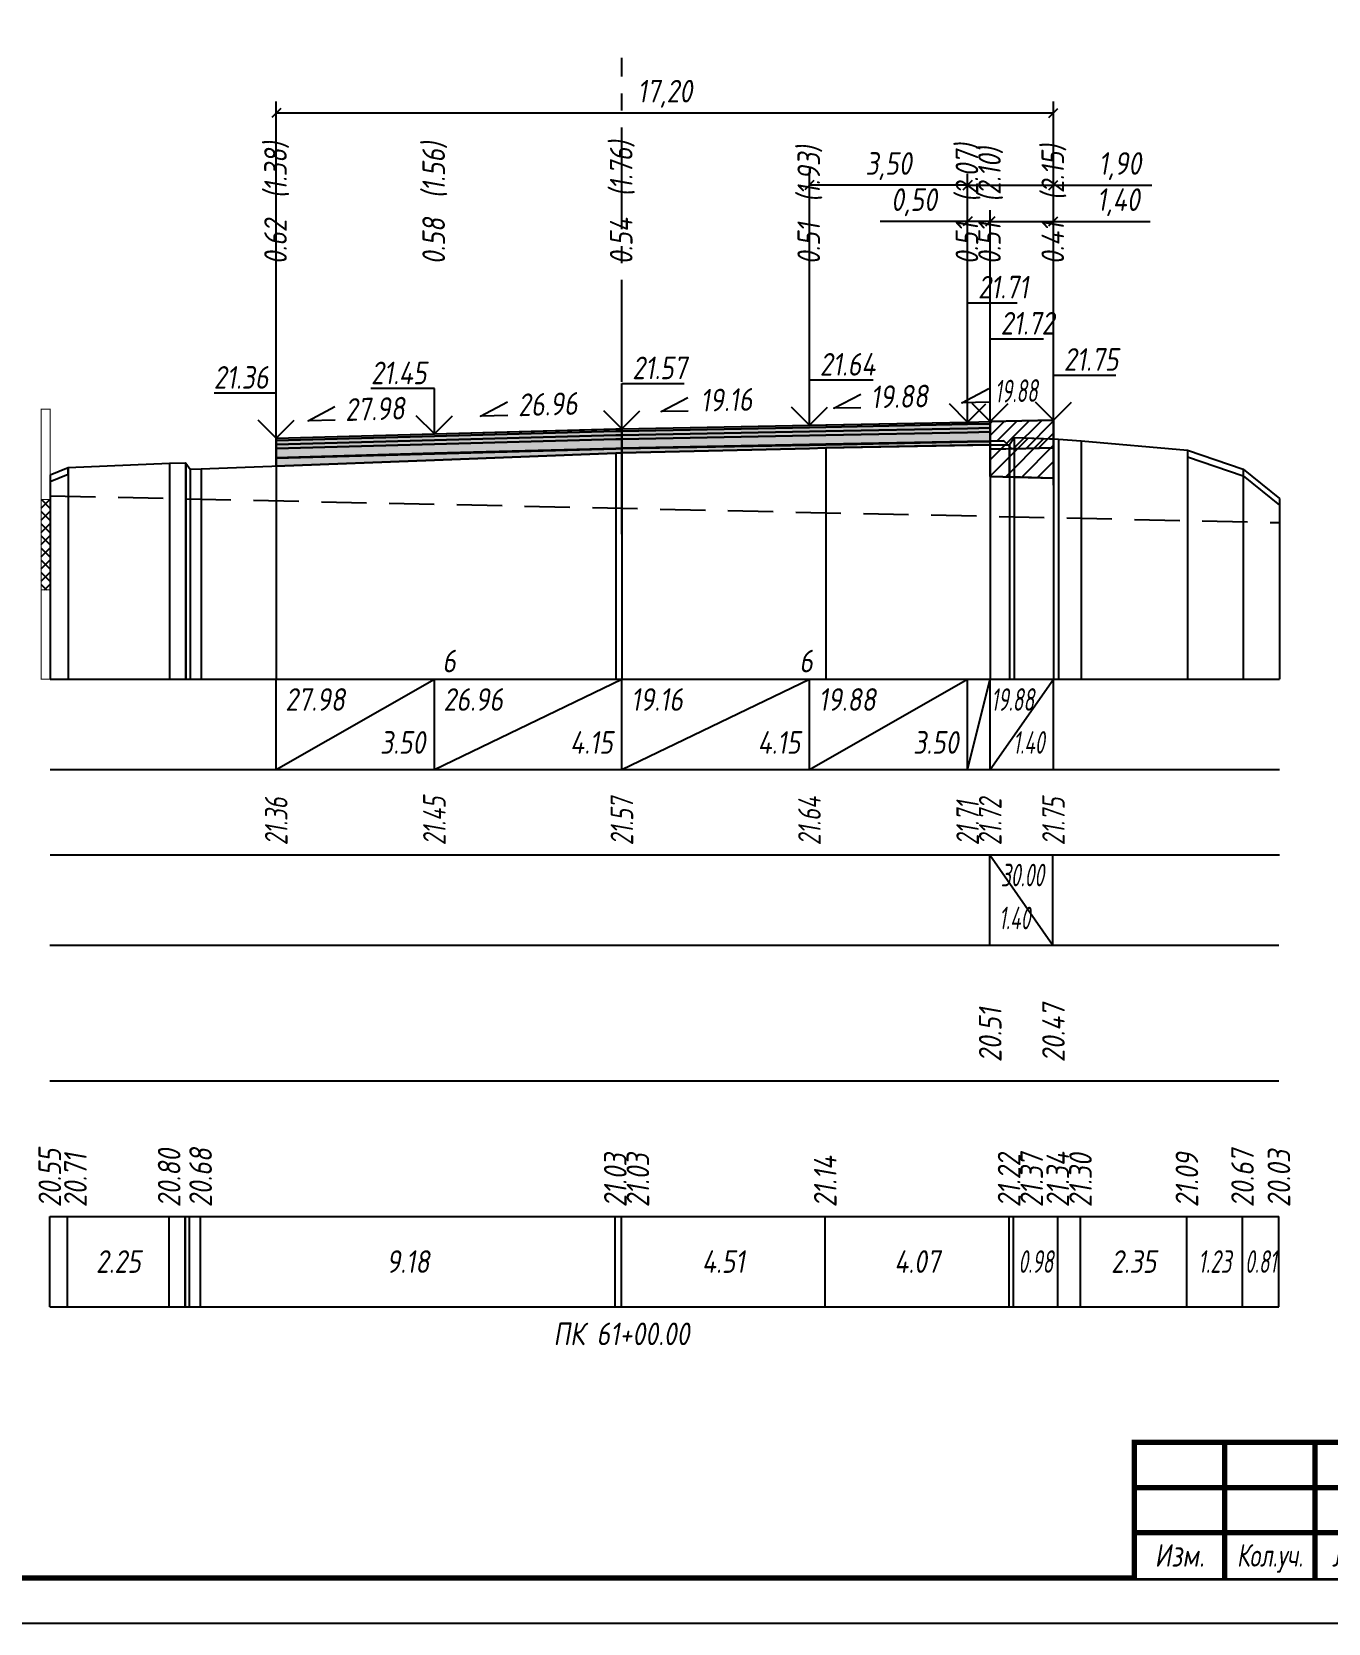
# Model space of a CAD drawing. Extents: x -717 to 1451, y -133302 to 233.
# Drawn here: x 78 to 221.4, y -95848.4 to -95672.4 of the extents above; entities that cross this region are included whole.
import ezdxf
from ezdxf.enums import TextEntityAlignment as Align

# ---------------------------------------------------------------- set-up
doc = ezdxf.new("R2010")
doc.units = 0
doc.linetypes.add('осевая2', pattern=[1.125, 0.75, -0.125, 0.125, -0.125])
doc.linetypes.add('штриховая', pattern=[0.75, 0.5, -0.25])
for name, color, linetype in [('Зарамочное оформление', 7, 'Continuous'), ('Интерполированный поперечник', 2, 'Continuous'), ('Код_510', 7, 'Continuous'), ('Код_514', 1, 'Continuous'), ('Код_516', 1, 'Continuous'), ('Контур_0', 7, 'Continuous'), ('Контур_2521', 7, 'Continuous'), ('Контур_2564', 7, 'Continuous'), ('Контур_2660', 7, 'Continuous'), ('Контур_2665', 7, 'Continuous'), ('Контур_400', 7, 'Continuous'), ('Контур_508', 7, 'Continuous'), ('Контур_512', 7, 'Continuous'), ('Контур_513', 7, 'Continuous'), ('Контур_818', 7, 'Continuous'), ('Красный поперечник', 1, 'Continuous'), ('Линейка абсолютных высот', 7, 'Continuous'), ('Объём_2501', 7, 'Continuous'), ('Объём_2564', 7, 'Continuous'), ('Объём_2650', 7, 'Continuous'), ('Объём_2660', 7, 'Continuous'), ('Объём_2663', 7, 'Continuous'), ('Объём_2665', 7, 'Continuous'), ('Ось', 1, 'осевая2'), ('Откосы', 7, 'Continuous'), ('Отметки покрытия', 7, 'Continuous'), ('Подписи поперечников', 7, 'Continuous'), ('Рабочие отметки', 7, 'Continuous'), ('Рабочие отметки доп.', 7, 'Continuous'), ('Слои выравнивания', 7, 'Continuous'), ('Таблица', 7, 'Continuous'), ('Уклоны проезжей части', 7, 'Continuous'), ('Черный поперечник', 3, 'Continuous')]:
    doc.layers.add(name, color=color, linetype=linetype)
for name, color, linetype, true_color in [('Контур_2540', 2, 'Continuous', 0xffff00), ('Контур_2560', 2, 'Continuous', 0xffff00), ('Контур_2561', 7, 'Continuous', 0xff8040), ('Контур_2562', 3, 'Continuous', 0x00ff00), ('Контур_2563', 7, 'Continuous', 0xff8000), ('Контур_2570', 7, 'Continuous', 0x80ff00), ('Контур_2725', 7, 'Continuous', 0x323232), ('Контур_2736', 4, 'Continuous', 0x00ffff), ('Контур_2737', 4, 'Continuous', 0x00ffff), ('Контур_2738', 4, 'Continuous', 0x00ffff), ('Контур_2739', 4, 'Continuous', 0x00ffff), ('Контур_2744', 7, 'Continuous', 0xa4ffff), ('Контур_2745', 7, 'Continuous', 0xa4ffff), ('Контур_2747', 4, 'Continuous', 0x00ffff), ('Контур_2748', 4, 'Continuous', 0x00ffff), ('Контур_2749', 4, 'Continuous', 0x00ffff), ('Контур_2760', 7, 'Continuous', 0x323232), ('Контур_2761', 7, 'Continuous', 0x323232), ('Контур_2762', 7, 'Continuous', 0x323232), ('Контур_2763', 7, 'Continuous', 0x323232), ('Контур_2764', 7, 'Continuous', 0x323232), ('Контур_2765', 7, 'Continuous', 0x323232), ('Контур_402', 7, 'Continuous', 0xff6464), ('Контур_703', 4, 'Continuous', 0x00ffff), ('Контур_705', 4, 'Continuous', 0x00ffff), ('Контур_707', 4, 'Continuous', 0x00ffff), ('Контур_720', 131, 'Continuous', 0xaaffff), ('Объём_2520', 7, 'Continuous', 0x80ffff), ('Объём_2540', 2, 'Continuous', 0xffff00), ('Объём_2560', 2, 'Continuous', 0xffff00), ('Объём_2561', 7, 'Continuous', 0xff8040), ('Объём_2562', 3, 'Continuous', 0x00ff00), ('Объём_2563', 7, 'Continuous', 0xff8000), ('Объём_2600', 7, 'Continuous', 0x808000), ('Объём_2746', 2, 'Continuous', 0xffff00)]:
    doc.layers.add(name, color=color, linetype=linetype, true_color=true_color)
doc.styles.get("Standard").update_dxf_attribs({"font": 'txt', "height": 2.5})
doc.styles.add('М', font='romand.shx', dxfattribs={"width": 0.8, "oblique": 10, "height": 2.5})
doc.dimstyles.new('ISO-25', dxfattribs={"dimtxt": 2.5, "dimasz": 2.5, "dimexe": 1.25, "dimexo": 0.625, "dimtad": 1, "dimtxsty": 'Standard', "dimcen": 2.5, "dimadec": 0, "dimazin": 0, "dimtfac": 1, "dimtmove": 0, "dimatfit": 3, "dimfxl": 1, "dimarcsym": 0})

# ---------------------------------------------------------------- blocks, each defined once
blk = doc.blocks.new('_Oblique')
at = {"color": 0, "linetype": 'ByBlock', "lineweight": -2}
blk.add_line((-0.5, -0.5), (0.5, 0.5), dxfattribs=at)
blk = doc.blocks.new('*D1899')
at = {"color": 0, "lineweight": -2, "transparency": 16777216}
for p, q in [((184, -95714.94), (184, -95692.11)), ((191, -95714.81), (191, -95692.11)), ((184, -95693.36), (191, -95693.36)), ((191, -95693.36), (201.71, -95693.36))]:
    blk.add_line(p, q, dxfattribs=at)
at = {"layer": 'Defpoints', "color": 0, "transparency": 16777216}
for p in [(191, -95693.36), (184, -95715.57), (191, -95715.43)]:
    blk.add_point(p, dxfattribs=at)
at = {"color": 0, "lineweight": -2, "transparency": 16777216, "rotation": 180}
blk.add_blockref('_Oblique', (184, -95693.36), dxfattribs=at)
at = {"color": 0, "lineweight": -2, "transparency": 16777216}
blk.add_blockref('_Oblique', (191, -95693.36), dxfattribs=at)
at = {"color": 0, "transparency": 16777216, "insert": (198.17, -95691.25), "char_height": 2.5, "width": 8.75, "attachment_point": 5, "style": 'М'}
blk.add_mtext('1,40', dxfattribs=at)
blk = doc.blocks.new('*D1900')
at = {"color": 0, "lineweight": -2, "transparency": 16777216}
for p, q in [((181.5, -95714.99), (181.5, -95692.11)), ((184, -95714.94), (184, -95692.11)), ((181.5, -95693.36), (171.81, -95693.36)), ((184, -95693.36), (181.5, -95693.36))]:
    blk.add_line(p, q, dxfattribs=at)
at = {"layer": 'Defpoints', "color": 0, "transparency": 16777216}
for p in [(184, -95693.36), (181.5, -95715.62), (184, -95715.57)]:
    blk.add_point(p, dxfattribs=at)
at = {"color": 0, "lineweight": -2, "transparency": 16777216, "rotation": 180}
blk.add_blockref('_Oblique', (181.5, -95693.36), dxfattribs=at)
at = {"color": 0, "lineweight": -2, "transparency": 16777216}
blk.add_blockref('_Oblique', (184, -95693.36), dxfattribs=at)
at = {"color": 0, "transparency": 16777216, "insert": (175.57, -95691.25), "char_height": 2.5, "width": 9.1667, "attachment_point": 5, "style": 'М'}
blk.add_mtext('0,50', dxfattribs=at)
blk = doc.blocks.new('*D1901')
at = {"color": 0, "lineweight": -2, "transparency": 16777216}
for p, q in [((164, -95715.34), (164, -95688.11)), ((181.5, -95714.99), (181.5, -95688.11)), ((181.5, -95689.36), (164, -95689.36))]:
    blk.add_line(p, q, dxfattribs=at)
at = {"layer": 'Defpoints', "color": 0, "transparency": 16777216}
for p in [(164, -95689.36), (164, -95715.97), (181.5, -95715.62)]:
    blk.add_point(p, dxfattribs=at)
at = {"color": 0, "lineweight": -2, "transparency": 16777216, "rotation": 180}
blk.add_blockref('_Oblique', (164, -95689.36), dxfattribs=at)
at = {"color": 0, "lineweight": -2, "transparency": 16777216}
blk.add_blockref('_Oblique', (181.5, -95689.36), dxfattribs=at)
at = {"color": 0, "transparency": 16777216, "insert": (172.75, -95687.25), "char_height": 2.5, "width": 9.5833, "attachment_point": 5, "style": 'М'}
blk.add_mtext('3,50', dxfattribs=at)
blk = doc.blocks.new('*D1902')
at = {"color": 0, "lineweight": -2, "transparency": 16777216}
for p, q in [((181.5, -95714.99), (181.5, -95688.11)), ((191, -95714.81), (191, -95688.11)), ((181.5, -95689.36), (191, -95689.36)), ((191, -95689.36), (201.89, -95689.36))]:
    blk.add_line(p, q, dxfattribs=at)
at = {"layer": 'Defpoints', "color": 0, "transparency": 16777216}
for p in [(181.5, -95689.36), (181.5, -95715.62), (191, -95715.43)]:
    blk.add_point(p, dxfattribs=at)
at = {"color": 0, "lineweight": -2, "transparency": 16777216, "rotation": 180}
blk.add_blockref('_Oblique', (181.5, -95689.36), dxfattribs=at)
at = {"color": 0, "lineweight": -2, "transparency": 16777216}
blk.add_blockref('_Oblique', (191, -95689.36), dxfattribs=at)
at = {"color": 0, "transparency": 16777216, "insert": (198.35, -95687.25), "char_height": 2.5, "width": 8.75, "attachment_point": 5, "style": 'М'}
blk.add_mtext('1,90', dxfattribs=at)
blk = doc.blocks.new('*D1903')
at = {"color": 0, "lineweight": -2, "transparency": 16777216}
for p, q in [((105, -95716.79), (105, -95680.11)), ((105, -95681.36), (191, -95681.36)), ((191, -95714.81), (191, -95680.11))]:
    blk.add_line(p, q, dxfattribs=at)
at = {"layer": 'Defpoints', "color": 0, "transparency": 16777216}
for p in [(191, -95681.36), (191, -95715.43), (105, -95717.41)]:
    blk.add_point(p, dxfattribs=at)
at = {"color": 0, "lineweight": -2, "transparency": 16777216, "rotation": 180}
blk.add_blockref('_Oblique', (105, -95681.36), dxfattribs=at)
at = {"color": 0, "lineweight": -2, "transparency": 16777216}
blk.add_blockref('_Oblique', (191, -95681.36), dxfattribs=at)
at = {"color": 0, "transparency": 16777216, "insert": (148, -95679.25), "char_height": 2.5, "width": 11.25, "attachment_point": 5, "style": 'М'}
blk.add_mtext('17,20', dxfattribs=at)
blk = doc.blocks.new('Штамп')
at = {"linetype": 'Continuous'}
blk.add_wipeout([(199.95, -411.25), (384.95, -411.25), (384.95, -426.25), (199.95, -426.25)], dxfattribs=at).dxf.layer = 'Зарамочное оформление'
at = {"layer": 'Зарамочное оформление', "linetype": 'Continuous', "lineweight": -3, "const_width": 0.6, "flags": 128}
for points in [[(199.95, -426.25), (199.95, -411.25), (384.95, -411.25)], [(209.95, -411.25), (209.95, -426.25)], [(219.95, -411.25), (219.95, -426.25)], [(229.95, -411.25), (229.95, -426.25)], [(239.95, -411.25), (239.95, -426.25)], [(254.95, -411.25), (254.95, -426.25)], [(264.95, -411.25), (264.95, -426.25)], [(374.95, -411.25), (374.95, -426.25)], [(199.95, -416.25), (264.95, -416.25)], [(374.95, -418.25), (384.95, -418.25)], [(199.95, -421.25), (264.95, -421.25)]]:
    blk.add_lwpolyline(points, dxfattribs=at)
at = {"linetype": 'Continuous', "insert": (319.95, -419.17), "char_height": 5, "width": 110, "attachment_point": 5, "style": 'М'}
blk.add_mtext('{\\Q10;\\W0.8;43/23-Р-ЗП2-1}', dxfattribs=at)
at = {"layer": 'Зарамочное оформление', "linetype": 'Continuous', "style": 'М', "oblique": 10}
for s, width, p in [('Лист', 0.8, (379.95, -414.66)), ('Изм.', 0.8, (204.95, -423.75)), ('Кол.уч.', 0.7, (214.95, -423.75)), ('Лист', 0.8, (224.95, -423.75)), ('N док.', 0.7, (235.28, -423.75)), ('Подпись', 0.8, (247.45, -423.75)), ('Дата', 0.8, (259.95, -423.75))]:
    blk.add_text(s, height=2.5, dxfattribs=dict(at, width=width)).set_placement(p, align=Align.MIDDLE_CENTER)
blk = doc.blocks.new('шифр')
blk.add_blockref('Штамп', (0, -95477))

msp = doc.modelspace()

# ---------------------------------------------------------------- hatches: boundary and pattern name
at = {"layer": 'Линейка абсолютных высот'}
h = msp.add_hatch(dxfattribs=at)
h.set_pattern_fill('ANSI37', scale=0.3, style=0)
h.set_pattern_definition([(45.0000013, (0, 0), (-0.67351924, 0.673519211), []), (135.0000003, (0, 0), (-0.673519222, -0.67351923), [])])
h.paths.add_polyline_path([(80, -95734.129), (80, -95724.129), (79, -95724.129), (79, -95734.129)])
at = {"layer": 'Объём_2563'}
h = msp.add_hatch(dxfattribs=at)
h.set_pattern_fill('ANSI31', color=256, scale=0.3)
h.paths.add_polyline_path([(186.382, -95718.509), (185.5, -95717.627), (184, -95717.657), (184, -95715.507), (191, -95715.368), (191, -95718.418)])
at = {"layer": 'Объём_2600'}
h = msp.add_hatch(dxfattribs=at)
h.set_pattern_fill('ANSI31', color=6, scale=0.4)
h.paths.add_polyline_path([(186.145, -95718.031), (186.645, -95717.281), (191, -95717.428), (191, -95721.784), (184, -95721.574), (184, -95718.073)])
at = {"layer": 'Слои выравнивания'}
for color, points in [(2, [(105, -95717.351), (122.5, -95716.861), (142.57, -95716.32), (143.25, -95716.302), (143.25, -95716.552), (142.57, -95716.57), (122.5, -95717.111), (105, -95717.601)]), (3, [(105, -95717.601), (122.5, -95717.111), (142.57, -95716.57), (143.25, -95716.552), (143.25, -95717.002), (142.57, -95717.02), (122.5, -95717.561), (105, -95718.051)]), (2, [(143.25, -95716.302), (164, -95715.904), (165.799, -95715.869), (181.5, -95715.556), (184, -95715.507), (184, -95715.757), (181.5, -95715.806), (165.799, -95716.119), (164, -95716.154), (143.25, -95716.552)]), (3, [(143.25, -95716.552), (164, -95716.154), (165.799, -95716.119), (181.5, -95715.806), (184, -95715.757), (184, -95716.207), (181.5, -95716.256), (165.799, -95716.569), (164, -95716.604), (143.25, -95717.002)]), (4, [(143.25, -95717.002), (164, -95716.604), (165.799, -95716.569), (181.5, -95716.256), (184, -95716.207), (184, -95716.657), (181.5, -95716.706), (165.799, -95717.019), (164, -95717.054), (143.25, -95717.452)]), (5, [(143.25, -95717.452), (164, -95717.054), (165.799, -95717.019), (181.5, -95716.706), (184, -95716.657), (184, -95717.657), (181.5, -95717.706), (165.799, -95718.019), (164, -95718.054), (143.25, -95718.452)]), (4, [(105, -95718.051), (122.5, -95717.561), (142.57, -95717.02), (143.25, -95717.002), (143.25, -95717.452), (142.57, -95717.47), (122.5, -95718.011), (105, -95718.501)]), (5, [(105, -95718.501), (122.5, -95718.011), (142.57, -95717.47), (143.25, -95717.452), (143.25, -95718.452), (142.57, -95718.47), (122.5, -95719.011), (105, -95719.501)]), (7, [(105, -95719.501), (122.5, -95719.011), (142.57, -95718.47), (143.25, -95718.452), (143.25, -95718.502), (142.57, -95718.52), (122.5, -95719.061), (105, -95719.551)]), (6, [(105, -95719.551), (122.5, -95719.061), (142.57, -95718.52), (143.25, -95718.502), (143.25, -95718.982), (142.57, -95718.998), (122.5, -95719.763), (105, -95720.43)]), (7, [(143.25, -95718.452), (164, -95718.054), (165.799, -95718.019), (181.5, -95717.706), (184, -95717.657), (184, -95717.707), (181.5, -95717.756), (165.799, -95718.069), (164, -95718.104), (143.25, -95718.502)]), (6, [(143.25, -95718.502), (164, -95718.104), (165.799, -95718.069), (181.5, -95717.756), (184, -95717.707), (184, -95718.073), (181.5, -95718.121), (165.799, -95718.425), (164, -95718.469), (143.25, -95718.982)])]:
    msp.add_hatch(color=color, dxfattribs=at).paths.add_polyline_path(points)

# ---------------------------------------------------------------- linework, layer by layer
at = {"flags": 128}
msp.add_lwpolyline([(-30.054, -95848.421), (389.946, -95848.421), (389.946, -95551.421), (-30.054, -95551.421)], close=True, dxfattribs=at)
at = {"const_width": 0.6, "flags": 128}
msp.add_lwpolyline([(-10.054, -95843.421), (384.946, -95843.421), (384.946, -95556.421), (-10.054, -95556.421)], close=True, dxfattribs=at)
at = {"layer": 'Код_510'}
for p, q in [((79.946, -95813.421), (79.946, -95803.421)), ((81.922, -95813.421), (81.922, -95803.421)), ((93.153, -95813.421), (93.153, -95803.421)), ((94.91, -95813.421), (94.91, -95803.421)), ((94.957, -95813.421), (94.957, -95803.421)), ((95.421, -95813.421), (95.421, -95803.421)), ((96.637, -95813.421), (96.637, -95803.421)), ((142.515, -95813.421), (142.515, -95803.421)), ((143.196, -95813.421), (143.196, -95803.421)), ((165.744, -95813.421), (165.744, -95803.421)), ((186.091, -95813.421), (186.091, -95803.421)), ((186.591, -95813.421), (186.591, -95803.421)), ((191.484, -95813.421), (191.484, -95803.421)), ((193.994, -95813.421), (193.994, -95803.421)), ((205.764, -95813.421), (205.764, -95803.421)), ((211.919, -95813.421), (211.919, -95803.421)), ((215.946, -95813.421), (215.946, -95803.421))]:
    msp.add_line(p, q, dxfattribs=at)
at = {"layer": 'Код_514'}
for p, q in [((105, -95754), (105, -95744)), ((105, -95754), (122.5, -95744)), ((122.5, -95754), (122.5, -95744)), ((122.5, -95754), (143.25, -95744)), ((143.25, -95754), (143.25, -95744)), ((143.25, -95754), (164, -95744)), ((164, -95754), (164, -95744)), ((164, -95754), (181.5, -95744)), ((181.5, -95754), (181.5, -95744)), ((181.5, -95754), (184, -95744)), ((184, -95754), (184, -95744)), ((184, -95754), (191, -95744)), ((191, -95754), (191, -95744))]:
    msp.add_line(p, q, dxfattribs=at)
at = {"layer": 'Код_516'}
for p, q in [((183.946, -95773.421), (183.946, -95763.421)), ((183.946, -95763.421), (190.946, -95773.421)), ((190.946, -95773.421), (190.946, -95763.421))]:
    msp.add_line(p, q, dxfattribs=at)
at = {"layer": 'Контур_0', "flags": 128}
for points in [[(191, -95715.368), (191, -95715.368), (191, -95715.368), (191, -95715.368), (191, -95715.368), (191, -95715.368), (191, -95715.368), (191, -95715.368), (191, -95715.368), (191, -95715.368), (191, -95715.368), (191, -95715.368), (191, -95715.368), (191, -95715.368), (191, -95715.368), (191, -95722.557)], [(105, -95717.351), (105, -95721.401)], [(184, -95718.557), (184, -95717.657), (185.5, -95717.627), (186.382, -95718.509), (184, -95718.557), (184, -95718.557)], [(184, -95717.657), (185.5, -95717.627), (186.382, -95718.509), (191, -95718.418)]]:
    msp.add_lwpolyline(points, dxfattribs=at)
at = {"layer": 'Контур_2521', "color": 250, "flags": 128}
msp.add_lwpolyline([(184, -95718.107), (185.941, -95718.068)], dxfattribs=at)
at = {"layer": 'Контур_2540', "flags": 128}
msp.add_lwpolyline([(184, -95718.557), (191, -95718.418), (191, -95721.784), (184, -95721.574), (184, -95718.557), (184, -95718.557)], dxfattribs=at)
at = {"layer": 'Контур_2560', "flags": 128}
msp.add_lwpolyline([(184, -95715.507), (191, -95715.368), (191, -95715.368), (191, -95715.368)], dxfattribs=at)
at = {"layer": 'Контур_2561', "flags": 128}
msp.add_lwpolyline([(184, -95715.507), (184, -95715.507), (191, -95715.368), (191, -95715.368), (184, -95715.507)], dxfattribs=at)
at = {"layer": 'Контур_2562', "flags": 128}
msp.add_lwpolyline([(191, -95715.368), (191, -95715.368), (191, -95715.368), (191, -95715.368), (191, -95715.368)], dxfattribs=at)
at = {"layer": 'Контур_2563', "flags": 128}
msp.add_lwpolyline([(186.382, -95718.509), (185.5, -95717.627), (184, -95717.657), (184, -95715.507), (191, -95715.368), (191, -95718.418), (186.382, -95718.509), (186.382, -95718.509)], dxfattribs=at)
at = {"layer": 'Контур_2564', "flags": 128}
msp.add_lwpolyline([(184, -95715.507), (191, -95715.368)], dxfattribs=at)
at = {"layer": 'Контур_2570', "flags": 128}
msp.add_lwpolyline([(80, -95722.144), (81.977, -95721.328), (81.977, -95720.578), (93.207, -95720.105), (94.964, -95720.056), (95.012, -95720.125), (95.475, -95720.79), (96.691, -95720.746), (142.57, -95718.998), (143.25, -95718.982), (165.799, -95718.425), (186.145, -95718.031), (186.645, -95717.281), (191.539, -95717.446), (194.048, -95717.637), (205.818, -95718.675), (205.818, -95719.425), (211.973, -95721.518), (216, -95724.75)], dxfattribs=at)
at = {"layer": 'Контур_2660', "flags": 128}
msp.add_lwpolyline([(184, -95721.574), (191, -95721.784)], dxfattribs=at)
at = {"layer": 'Контур_2665', "flags": 128}
msp.add_lwpolyline([(191, -95715.368), (191, -95715.368)], dxfattribs=at)
at = {"layer": 'Контур_2725', "flags": 128}
msp.add_lwpolyline([(105, -95720.43), (122.5, -95719.763), (142.57, -95718.998), (143.25, -95718.982), (164, -95718.469), (165.799, -95718.425), (181.5, -95718.121), (184, -95718.073)], dxfattribs=at)
at = {"layer": 'Контур_2736', "flags": 128}
msp.add_lwpolyline([(191, -95715.368), (191, -95715.368)], dxfattribs=at)
at = {"layer": 'Контур_2737', "flags": 128}
msp.add_lwpolyline([(191, -95715.368), (191, -95715.368)], dxfattribs=at)
at = {"layer": 'Контур_2738', "flags": 128}
msp.add_lwpolyline([(191, -95715.368), (191, -95715.368)], dxfattribs=at)
at = {"layer": 'Контур_2739', "flags": 128}
msp.add_lwpolyline([(191, -95715.368), (191, -95715.368)], dxfattribs=at)
at = {"layer": 'Контур_2744', "flags": 128}
msp.add_lwpolyline([(191, -95715.368), (191, -95715.368)], dxfattribs=at)
at = {"layer": 'Контур_2745', "flags": 128}
msp.add_lwpolyline([(191, -95715.368), (191, -95715.368)], dxfattribs=at)
msp.add_lwpolyline([(191, -95715.368), (191, -95715.368)], dxfattribs=at)
msp.add_lwpolyline([(191, -95715.368), (191, -95715.368)], dxfattribs=at)
msp.add_lwpolyline([(191, -95715.368), (191, -95715.368)], dxfattribs=at)
msp.add_lwpolyline([(191, -95715.368), (191, -95715.368)], dxfattribs=at)
msp.add_lwpolyline([(191, -95715.368), (191, -95715.368)], dxfattribs=at)
at = {"layer": 'Контур_2747', "flags": 128}
msp.add_lwpolyline([(191, -95715.368), (191, -95715.368)], dxfattribs=at)
at = {"layer": 'Контур_2748', "flags": 128}
msp.add_lwpolyline([(191, -95715.368), (191, -95715.368)], dxfattribs=at)
at = {"layer": 'Контур_2749', "flags": 128}
msp.add_lwpolyline([(191, -95715.368), (191, -95715.368)], dxfattribs=at)
at = {"layer": 'Контур_2760', "flags": 128}
msp.add_lwpolyline([(105, -95717.351), (122.5, -95716.861), (142.57, -95716.32), (143.25, -95716.302), (164, -95715.904), (165.799, -95715.869), (181.5, -95715.556), (184, -95715.507)], dxfattribs=at)
at = {"layer": 'Контур_2761', "flags": 128}
msp.add_lwpolyline([(105, -95717.601), (122.5, -95717.111), (142.57, -95716.57), (143.25, -95716.552), (164, -95716.154), (165.799, -95716.119), (181.5, -95715.806), (184, -95715.757)], dxfattribs=at)
at = {"layer": 'Контур_2762', "flags": 128}
msp.add_lwpolyline([(105, -95718.051), (122.5, -95717.561), (142.57, -95717.02), (143.25, -95717.002), (164, -95716.604), (165.799, -95716.569), (181.5, -95716.256), (184, -95716.207)], dxfattribs=at)
at = {"layer": 'Контур_2763', "flags": 128}
msp.add_lwpolyline([(105, -95718.501), (122.5, -95718.011), (142.57, -95717.47), (143.25, -95717.452), (164, -95717.054), (165.799, -95717.019), (181.5, -95716.706), (184, -95716.657)], dxfattribs=at)
at = {"layer": 'Контур_2764', "flags": 128}
msp.add_lwpolyline([(105, -95719.501), (122.5, -95719.011), (142.57, -95718.47), (143.25, -95718.452), (164, -95718.054), (165.799, -95718.019), (181.5, -95717.706), (184, -95717.657)], dxfattribs=at)
at = {"layer": 'Контур_2765', "flags": 128}
msp.add_lwpolyline([(105, -95719.551), (122.5, -95719.061), (142.57, -95718.52), (143.25, -95718.502), (164, -95718.104), (165.799, -95718.069), (181.5, -95717.756), (184, -95717.707)], dxfattribs=at)
at = {"layer": 'Контур_400', "flags": 128}
for points in [[(105, -95717.351), (122.5, -95716.861), (143.25, -95716.302)], [(143.25, -95716.302), (164, -95715.904), (181.5, -95715.556), (181.5, -95715.556), (181.5, -95715.556), (181.5, -95715.556), (181.5, -95715.556), (181.5, -95715.556), (184, -95715.507)]]:
    msp.add_lwpolyline(points, dxfattribs=at)
at = {"layer": 'Контур_402', "flags": 128}
msp.add_lwpolyline([(105, -95720.43), (142.57, -95718.998), (143.25, -95718.982), (165.799, -95718.425), (184, -95718.073), (184, -95721.574), (191, -95721.784)], dxfattribs=at)
at = {"layer": 'Контур_508', "flags": 128}
msp.add_lwpolyline([(105, -95720.43), (142.57, -95718.998), (143.25, -95718.982), (165.799, -95718.425), (184, -95718.073), (184, -95721.574), (191, -95721.784)], dxfattribs=at)
at = {"layer": 'Контур_512', "flags": 128}
msp.add_lwpolyline([(184, -95721.574), (191, -95721.784)], dxfattribs=at)
at = {"layer": 'Контур_513', "flags": 128}
msp.add_lwpolyline([(105, -95720.43), (142.57, -95718.998), (143.25, -95718.982), (165.799, -95718.425), (184, -95718.073), (184, -95721.574), (191, -95721.784)], dxfattribs=at)
at = {"layer": 'Контур_703', "flags": 128}
for points in [[(191, -95715.368), (191, -95715.368)], [(191, -95715.368), (191, -95722.557)]]:
    msp.add_lwpolyline(points, dxfattribs=at)
at = {"layer": 'Контур_705', "flags": 128}
msp.add_lwpolyline([(191, -95715.368), (191, -95715.368)], dxfattribs=at)
at = {"layer": 'Контур_707', "flags": 128}
msp.add_lwpolyline([(191, -95722.557), (191, -95715.368)], dxfattribs=at)
at = {"layer": 'Контур_720', "flags": 128}
msp.add_lwpolyline([(191, -95722.557), (191, -95722.557)], dxfattribs=at)
at = {"layer": 'Контур_818', "flags": 128}
msp.add_lwpolyline([(105, -95720.43), (142.57, -95718.998), (143.25, -95718.982), (165.799, -95718.425), (186.145, -95718.031), (186.645, -95717.281), (191, -95717.428)], dxfattribs=at)
at = {"layer": 'Красный поперечник'}
for p, q in [((122.5, -95716.861), (143.25, -95716.302)), ((143.25, -95716.302), (164, -95715.904)), ((164, -95715.904), (181.5, -95715.556)), ((181.5, -95715.556), (184, -95715.507)), ((184, -95715.507), (191, -95715.368)), ((105, -95717.351), (122.5, -95716.861)), ((184, -95721.574), (184, -95744)), ((191, -95721.784), (191, -95744))]:
    msp.add_line(p, q, dxfattribs=at)
at = {"layer": 'Линейка абсолютных высот', "color": 7, "const_width": 0.1, "flags": 128}
for points in [[(80, -95724.129), (80, -95714.129), (79, -95714.129), (79, -95724.129), (80, -95724.129)], [(80, -95734.129), (80, -95724.129), (79, -95724.129), (79, -95734.129), (80, -95734.129)], [(80, -95744), (80, -95734.129), (79, -95734.129), (79, -95744), (80, -95744)]]:
    msp.add_lwpolyline(points, dxfattribs=at)
at = {"layer": 'Объём_2501', "flags": 128}
for points in [[(105, -95717.351), (122.5, -95716.861), (143.25, -95716.302)], [(143.25, -95716.302), (164, -95715.904), (181.5, -95715.556), (181.5, -95715.556), (181.5, -95715.556), (181.5, -95715.556), (181.5, -95715.556), (181.5, -95715.556), (184, -95715.507)]]:
    msp.add_lwpolyline(points, dxfattribs=at)
at = {"layer": 'Объём_2520', "color": 250, "flags": 128}
msp.add_lwpolyline([(184, -95718.557), (184, -95717.657), (185.5, -95717.627), (186.382, -95718.509), (184, -95718.557), (184, -95718.557)], dxfattribs=at)
at = {"layer": 'Объём_2540', "flags": 128}
msp.add_lwpolyline([(184, -95718.557), (191, -95718.418), (191, -95721.784), (184, -95721.574), (184, -95718.557), (184, -95718.557)], dxfattribs=at)
at = {"layer": 'Объём_2560', "flags": 128}
msp.add_lwpolyline([(184, -95715.507), (191, -95715.368), (191, -95715.368), (191, -95715.368)], dxfattribs=at)
at = {"layer": 'Объём_2561', "flags": 128}
msp.add_lwpolyline([(184, -95715.507), (184, -95715.507), (191, -95715.368), (191, -95715.368), (184, -95715.507)], dxfattribs=at)
at = {"layer": 'Объём_2562', "flags": 128}
msp.add_lwpolyline([(191, -95715.368), (191, -95715.368), (191, -95715.368), (191, -95715.368), (191, -95715.368)], dxfattribs=at)
at = {"layer": 'Объём_2563', "color": 250, "flags": 128}
msp.add_lwpolyline([(186.382, -95718.509), (185.5, -95717.627), (184, -95717.657), (184, -95715.507), (191, -95715.368), (191, -95718.418), (186.382, -95718.509), (186.382, -95718.509)], dxfattribs=at)
at = {"layer": 'Объём_2564', "flags": 128}
msp.add_lwpolyline([(184, -95715.507), (191, -95715.368)], dxfattribs=at)
at = {"layer": 'Объём_2650', "color": 6, "flags": 128}
msp.add_lwpolyline([(186.145, -95718.031), (186.645, -95717.281), (191, -95717.428), (191, -95721.784), (184, -95721.574), (184, -95718.073), (186.145, -95718.031), (186.145, -95718.031)], dxfattribs=at)
at = {"layer": 'Объём_2660', "flags": 128}
msp.add_lwpolyline([(184, -95721.574), (191, -95721.784)], dxfattribs=at)
at = {"layer": 'Объём_2663', "flags": 128}
msp.add_lwpolyline([(191, -95715.368), (191, -95722.557), (191, -95715.368)], dxfattribs=at)
at = {"layer": 'Объём_2665', "flags": 128}
msp.add_lwpolyline([(191, -95715.368), (191, -95715.368)], dxfattribs=at)
at = {"layer": 'Объём_2746', "flags": 128}
msp.add_lwpolyline([(186.145, -95718.031), (186.645, -95717.281), (191, -95717.428), (191, -95721.784), (186.145, -95721.639), (186.145, -95718.031), (186.145, -95718.031)], dxfattribs=at)
at = {"layer": 'Ось', "ltscale": 15}
msp.add_line((143.25, -95727.971), (143.25, -95675.273), dxfattribs=at)
at = {"layer": 'Откосы', "color": 1, "flags": 128}
for points in [[(150.575, -95714.35), (147.576, -95714.408), (150.546, -95712.85)], [(169.699, -95713.98), (166.7, -95714.039), (169.67, -95712.48)], [(183.87, -95713.362), (180.871, -95713.422), (183.84, -95711.863)], [(111.517, -95715.358), (108.518, -95715.442), (111.475, -95713.859)], [(130.618, -95714.832), (127.619, -95714.913), (130.577, -95713.333)]]:
    msp.add_lwpolyline(points, dxfattribs=at)
at = {"layer": 'Отметки покрытия', "color": 1}
for p, q in [((181.5, -95715.556), (181.5, -95702.368)), ((181.5, -95702.368), (187, -95702.368)), ((184, -95715.507), (184, -95706.368)), ((184, -95706.368), (189.9, -95706.368)), ((143.25, -95716.302), (143.25, -95711.302)), ((143.25, -95711.302), (150.15, -95711.302)), ((164, -95715.904), (164, -95710.904)), ((164, -95710.904), (171.05, -95710.904)), ((191, -95715.368), (191, -95710.368)), ((191, -95710.368), (197.9, -95710.368)), ((105, -95712.351), (98.15, -95712.351)), ((105, -95717.351), (105, -95712.351)), ((122.5, -95711.861), (115.45, -95711.861)), ((122.5, -95716.861), (122.5, -95711.861)), ((122.5, -95716.861), (120.5, -95714.861)), ((122.5, -95716.861), (124.5, -95714.861)), ((143.25, -95716.302), (141.25, -95714.302)), ((143.25, -95716.302), (145.25, -95714.302)), ((164, -95715.904), (162, -95713.904)), ((164, -95715.904), (166, -95713.904)), ((181.5, -95715.556), (179.5, -95713.556)), ((181.5, -95715.556), (183.5, -95713.556)), ((184, -95715.507), (182, -95713.507)), ((184, -95715.507), (186, -95713.507)), ((191, -95715.368), (189, -95713.368)), ((191, -95715.368), (193, -95713.368)), ((105, -95717.351), (103, -95715.351)), ((105, -95717.351), (107, -95715.351))]:
    msp.add_line(p, q, dxfattribs=at)
at = {"layer": 'Слои выравнивания'}
for p, q in [((143.25, -95716.302), (143.25, -95744)), ((184, -95715.507), (184, -95744)), ((105, -95717.351), (105, -95744))]:
    msp.add_line(p, q, dxfattribs=at)
at = {"layer": 'Слои выравнивания', "color": 2, "flags": 128}
for points in [[(105, -95717.351), (122.5, -95716.861), (142.57, -95716.32), (143.25, -95716.302), (143.25, -95716.552), (142.57, -95716.57), (122.5, -95717.111), (105, -95717.601)], [(143.25, -95716.302), (164, -95715.904), (165.799, -95715.869), (181.5, -95715.556), (184, -95715.507), (184, -95715.757), (181.5, -95715.806), (165.799, -95716.119), (164, -95716.154), (143.25, -95716.552)]]:
    msp.add_lwpolyline(points, close=True, dxfattribs=at)
at = {"layer": 'Слои выравнивания', "color": 3, "flags": 128}
for points in [[(105, -95717.601), (122.5, -95717.111), (142.57, -95716.57), (143.25, -95716.552), (143.25, -95717.002), (142.57, -95717.02), (122.5, -95717.561), (105, -95718.051)], [(143.25, -95716.552), (164, -95716.154), (165.799, -95716.119), (181.5, -95715.806), (184, -95715.757), (184, -95716.207), (181.5, -95716.256), (165.799, -95716.569), (164, -95716.604), (143.25, -95717.002)]]:
    msp.add_lwpolyline(points, close=True, dxfattribs=at)
at = {"layer": 'Слои выравнивания', "color": 4, "flags": 128}
for points in [[(143.25, -95717.002), (164, -95716.604), (165.799, -95716.569), (181.5, -95716.256), (184, -95716.207), (184, -95716.657), (181.5, -95716.706), (165.799, -95717.019), (164, -95717.054), (143.25, -95717.452)], [(105, -95718.051), (122.5, -95717.561), (142.57, -95717.02), (143.25, -95717.002), (143.25, -95717.452), (142.57, -95717.47), (122.5, -95718.011), (105, -95718.501)]]:
    msp.add_lwpolyline(points, close=True, dxfattribs=at)
at = {"layer": 'Слои выравнивания', "color": 5, "flags": 128}
for points in [[(143.25, -95717.452), (164, -95717.054), (165.799, -95717.019), (181.5, -95716.706), (184, -95716.657), (184, -95717.657), (181.5, -95717.706), (165.799, -95718.019), (164, -95718.054), (143.25, -95718.452)], [(105, -95718.501), (122.5, -95718.011), (142.57, -95717.47), (143.25, -95717.452), (143.25, -95718.452), (142.57, -95718.47), (122.5, -95719.011), (105, -95719.501)]]:
    msp.add_lwpolyline(points, close=True, dxfattribs=at)
at = {"layer": 'Слои выравнивания', "color": 7, "flags": 128}
for points in [[(105, -95719.501), (122.5, -95719.011), (142.57, -95718.47), (143.25, -95718.452), (143.25, -95718.502), (142.57, -95718.52), (122.5, -95719.061), (105, -95719.551)], [(143.25, -95718.452), (164, -95718.054), (165.799, -95718.019), (181.5, -95717.706), (184, -95717.657), (184, -95717.707), (181.5, -95717.756), (165.799, -95718.069), (164, -95718.104), (143.25, -95718.502)]]:
    msp.add_lwpolyline(points, close=True, dxfattribs=at)
at = {"layer": 'Слои выравнивания', "color": 6, "flags": 128}
for points in [[(105, -95719.551), (122.5, -95719.061), (142.57, -95718.52), (143.25, -95718.502), (143.25, -95718.982), (142.57, -95718.998), (122.5, -95719.763), (105, -95720.43)], [(143.25, -95718.502), (164, -95718.104), (165.799, -95718.069), (181.5, -95717.756), (184, -95717.707), (184, -95718.073), (181.5, -95718.121), (165.799, -95718.425), (164, -95718.469), (143.25, -95718.982)]]:
    msp.add_lwpolyline(points, close=True, dxfattribs=at)
at = {"layer": 'Таблица'}
for p, q in [((80, -95744), (216, -95744)), ((80, -95754), (216, -95754)), ((80, -95763.421), (216, -95763.421)), ((79.946, -95773.421), (215.946, -95773.421)), ((79.946, -95788.421), (215.946, -95788.421)), ((79.946, -95803.421), (215.946, -95803.421)), ((79.946, -95813.421), (215.946, -95813.421))]:
    msp.add_line(p, q, dxfattribs=at)
at = {"layer": 'Черный поперечник', "color": 7}
for p, q in [((165.799, -95718.425), (165.799, -95744)), ((186.145, -95718.031), (186.145, -95744)), ((186.645, -95717.281), (186.645, -95744)), ((191.539, -95717.446), (191.539, -95744)), ((194.048, -95717.637), (194.048, -95744)), ((93.207, -95720.105), (93.207, -95744)), ((94.964, -95720.056), (94.964, -95744)), ((95.012, -95720.125), (95.012, -95744)), ((142.57, -95718.998), (142.57, -95744)), ((143.25, -95718.982), (143.25, -95744)), ((205.818, -95718.675), (205.818, -95744)), ((80, -95721.394), (80, -95744)), ((81.977, -95720.578), (81.977, -95744)), ((95.475, -95720.79), (95.475, -95744)), ((96.691, -95720.746), (96.691, -95744)), ((211.973, -95720.768), (211.973, -95744)), ((216, -95724), (216, -95744))]:
    msp.add_line(p, q, dxfattribs=at)
at = {"layer": 'Черный поперечник', "flags": 128}
msp.add_lwpolyline([(80, -95721.394), (81.977, -95720.578), (93.207, -95720.105), (94.964, -95720.056), (95.012, -95720.125), (95.475, -95720.79), (96.691, -95720.746), (142.57, -95718.998), (143.25, -95718.982), (165.799, -95718.425), (186.145, -95718.031), (186.645, -95717.281), (191.539, -95717.446), (194.048, -95717.637), (205.818, -95718.675), (211.973, -95720.768), (216, -95724)], dxfattribs=at)

# ---------------------------------------------------------------- texts
at = {"layer": 'Код_510', "style": 'М', "oblique": 10, "width": 0.8}
for s, p in [('20.55', (79.946, -95802.421)), ('20.80', (93.153, -95802.421)), ('20.68', (96.637, -95802.421)), ('20.67', (211.919, -95802.421)), ('20.03', (215.946, -95802.421)), ('20.71', (82.783, -95802.421)), ('21.03', (142.515, -95802.421)), ('21.03', (145.015, -95802.421)), ('21.14', (165.744, -95802.421)), ('21.22', (186.091, -95802.421)), ('21.37', (188.591, -95802.421)), ('21.34', (191.484, -95802.421)), ('21.30', (193.994, -95802.421)), ('21.09', (205.764, -95802.421))]:
    msp.add_text(s, height=2.5, rotation=90, dxfattribs=at).set_placement(p, align=Align.MIDDLE_LEFT)
at = {"layer": 'Код_510', "style": 'М', "oblique": 10}
for s, width, p in [('2.25', 0.8, (87.538, -95808.421)), ('9.18', 0.8, (119.576, -95808.421)), ('4.51', 0.8, (154.47, -95808.421)), ('4.07', 0.8, (175.918, -95808.421)), ('0.98', 0.6, (189.038, -95808.421)), ('2.35', 0.8, (199.879, -95808.421)), ('1.23', 0.65, (208.842, -95808.421)), ('0.81', 0.6, (213.932, -95808.421))]:
    msp.add_text(s, height=2.5, dxfattribs=dict(at, width=width)).set_placement(p, align=Align.MIDDLE_CENTER)
at = {"layer": 'Код_514', "style": 'М', "oblique": 10}
for s, width, p in [('27.98', 0.8, (106, -95745)), ('26.96', 0.8, (123.5, -95745)), ('19.16', 0.8, (144.25, -95745)), ('19.88', 0.8, (165, -95745)), ('19.88', 0.6, (184.087, -95745))]:
    msp.add_text(s, height=2.5, dxfattribs=dict(at, width=width)).set_placement(p, align=Align.TOP_LEFT)
for s, width, p in [('3.50', 0.8, (121.5, -95753)), ('4.15', 0.8, (142.25, -95753)), ('4.15', 0.8, (163, -95753)), ('3.50', 0.8, (180.5, -95753)), ('1.40', 0.6, (190, -95753))]:
    msp.add_text(s, height=2.5, dxfattribs=dict(at, width=width)).set_placement(p, align=Align.BOTTOM_RIGHT)
at = {"layer": 'Код_514', "style": 'М', "oblique": 10, "width": 0.7}
for s, p in [('21.36', (105, -95762.382)), ('21.45', (122.5, -95762.382)), ('21.57', (143.25, -95762.382)), ('21.64', (164, -95762.382)), ('21.72', (184, -95762.382)), ('21.75', (191, -95762.382)), ('21.71', (181.5, -95762.382))]:
    msp.add_text(s, height=2.5, rotation=90, dxfattribs=at).set_placement(p, align=Align.MIDDLE_LEFT)
at = {"layer": 'Код_516', "style": 'М', "oblique": 10, "width": 0.6}
msp.add_text('30.00', height=2.5, dxfattribs=at).set_placement((189.946, -95764.421), align=Align.TOP_RIGHT)
msp.add_text('1.40', height=2.5, dxfattribs=at).set_placement((184.946, -95772.421), align=Align.BOTTOM_LEFT)
at = {"layer": 'Код_516', "style": 'М', "oblique": 10, "width": 0.8}
for s, p in [('20.47', (191, -95786.371)), ('20.51', (184, -95786.371))]:
    msp.add_text(s, height=2.5, rotation=90, dxfattribs=at).set_placement(p, align=Align.MIDDLE_LEFT)
at = {"layer": 'Отметки покрытия', "color": 1, "style": 'М', "oblique": 10, "width": 0.8}
for s, p in [('21.71', (182.641, -95702.636)), ('21.72', (185.141, -95706.636)), ('21.64', (165.141, -95711.173)), ('21.75', (192.141, -95710.636)), ('21.57', (144.391, -95711.571))]:
    msp.add_text(s, height=2.5, dxfattribs=at).set_placement(p, align=Align.BOTTOM_LEFT)
for s, p in [('21.36', (104.141, -95712.62)), ('21.45', (121.641, -95712.13))]:
    msp.add_text(s, height=2.5, dxfattribs=at).set_placement(p, align=Align.BOTTOM_RIGHT)
at = {"layer": 'Подписи поперечников', "style": 'М', "oblique": 10, "width": 0.8}
msp.add_text('ПК 61+00.00', height=2.5, dxfattribs=at).set_placement((143.196, -95818.421), align=Align.BOTTOM_CENTER)
at = {"layer": 'Рабочие отметки', "color": 1, "style": 'М', "oblique": 10, "width": 0.8}
for s, p in [('0.62', (104.922, -95698.118)), ('0.58', (122.422, -95698.118)), ('0.54', (143.172, -95698.118)), ('0.51', (163.922, -95698.118)), ('0.51', (181.422, -95698.118)), ('0.51', (183.922, -95698.118)), ('0.41', (190.922, -95698.118))]:
    msp.add_text(s, height=2.5, rotation=90, dxfattribs=at).set_placement(p, align=Align.MIDDLE_LEFT)
at = {"layer": 'Рабочие отметки доп.', "color": 1, "style": 'М', "oblique": 10, "width": 0.8}
for s, p in [('(1.38)', (104.922, -95690.818)), ('(1.56)', (122.422, -95690.818)), ('(1.76)', (143.172, -95690.618)), ('(1.93)', (163.922, -95691.218)), ('(2.07)', (181.422, -95691.218)), ('(2.10)', (183.922, -95691.218)), ('(2.15)', (190.922, -95691.018))]:
    msp.add_text(s, height=2.5, rotation=90, dxfattribs=at).set_placement(p, align=Align.MIDDLE_LEFT)
at = {"layer": 'Слои выравнивания', "style": 'М', "oblique": 10, "width": 0.8}
for p in [(124.125, -95744), (163.625, -95744)]:
    msp.add_text('6', height=2.5, dxfattribs=at).set_placement(p, align=Align.BOTTOM_CENTER)
at = {"layer": 'Уклоны проезжей части', "color": 1, "style": 'М', "oblique": 10}
for s, rotation, width, p in [('19.88', 1.13884, 0.8, (173.971, -95714.731)), ('19.88', 1.13884, 0.6, (186.901, -95714.113)), ('27.98', 1.60248, 0.8, (115.967, -95716.107)), ('26.96', 1.54459, 0.8, (135.093, -95715.582)), ('19.16', 1.09768, 0.8, (154.847, -95715.103))]:
    msp.add_text(s, height=2.5, rotation=rotation, dxfattribs=dict(at, width=width)).set_placement(p, align=Align.BOTTOM_CENTER)

# ---------------------------------------------------------------- dimensions: what is measured, and where the dimension line sits
at = {"color": 5}
dim = msp.add_linear_dim(base=(191, -95681.364), p1=(105, -95717.413), p2=(191, -95715.43), angle=180, dimstyle='ISO-25', override={"dimasz": 1, "dimlfac": 0.2, "dimzin": 0, "dimtxsty": 'М', "dimblk1": 'Oblique', "dimblk2": 'Oblique', "dimsah": 1}, dxfattribs=at)
dim.commit()
dim.dimension.update_dxf_attribs({"geometry": '*D1903', "text_midpoint": (148, -95679.251)})
dim = msp.add_linear_dim(base=(164, -95689.364), p1=(181.5, -95715.619), p2=(164, -95715.967), dimstyle='ISO-25', override={"dimasz": 1, "dimlfac": 0.2, "dimzin": 0, "dimtxsty": 'М', "dimblk1": 'Oblique', "dimblk2": 'Oblique', "dimsah": 1}, dxfattribs=at)
dim.commit()
dim.dimension.update_dxf_attribs({"geometry": '*D1901', "text_midpoint": (172.75, -95687.251)})
dim = msp.add_linear_dim(base=(181.5, -95689.364), p1=(191, -95715.43), p2=(181.5, -95715.619), dimstyle='ISO-25', override={"dimasz": 1, "dimlfac": 0.2, "dimzin": 0, "dimtxsty": 'М', "dimblk1": 'Oblique', "dimblk2": 'Oblique', "dimsah": 1}, dxfattribs=at)
dim.commit()
dim.dimension.update_dxf_attribs({"geometry": '*D1902', "text_midpoint": (198.347, -95689.364), "dimtype": 160})
for base, p1, p2, picture, middle in [((184, -95693.364), (181.5, -95715.619), (184, -95715.569), '*D1900', (175.569, -95693.364)), ((191, -95693.364), (184, -95715.569), (191, -95715.43), '*D1899', (198.168, -95693.364))]:
    dim = msp.add_linear_dim(base=base, p1=p1, p2=p2, angle=180, dimstyle='ISO-25', override={"dimasz": 1, "dimlfac": 0.2, "dimzin": 0, "dimtxsty": 'М', "dimblk1": 'Oblique', "dimblk2": 'Oblique', "dimsah": 1}, dxfattribs=at)
    dim.commit()
    dim.dimension.update_dxf_attribs({"geometry": picture, "text_midpoint": middle, "dimtype": 160})

# ---------------------------------------------------------------- next in the draw order: block references
msp.add_blockref('шифр', (0, 59.829))

# ---------------------------------------------------------------- next in the draw order: linework, layer by layer
at = {"layer": 'Интерполированный поперечник', "linetype": 'штриховая', "ltscale": 10, "flags": 128}
msp.add_lwpolyline([(80, -95723.715), (216, -95726.683)], dxfattribs=at)

doc.saveas('drawing.dxf')
